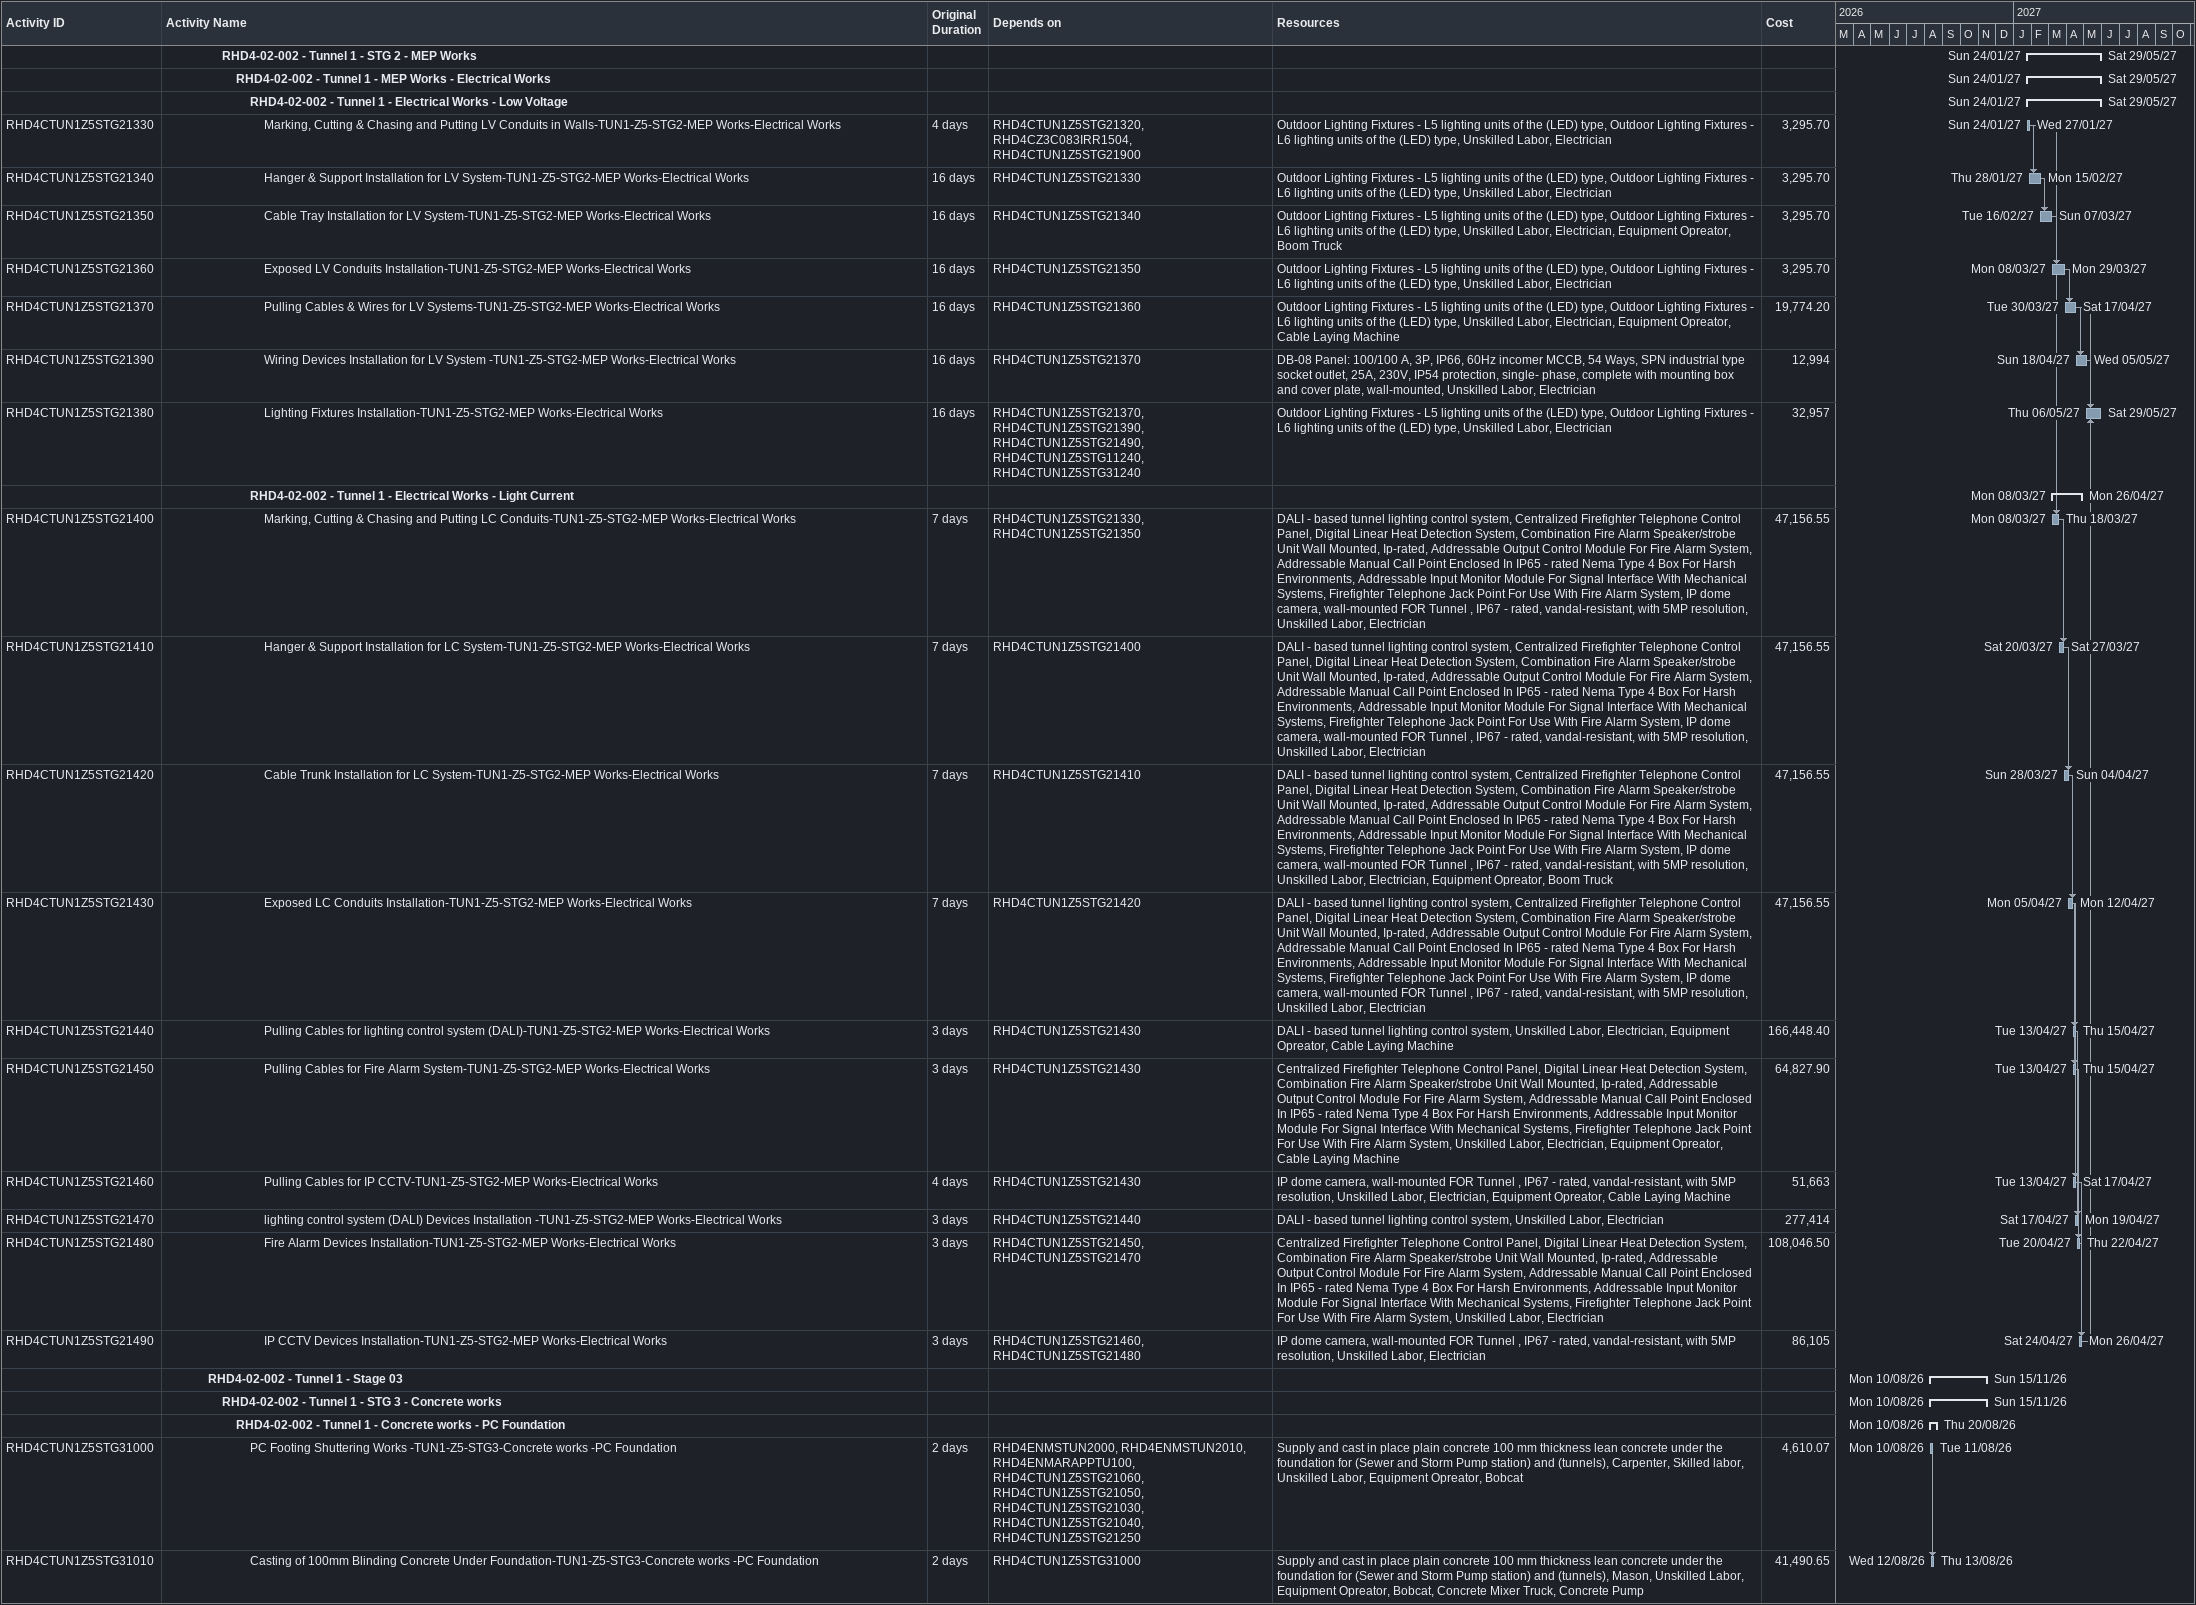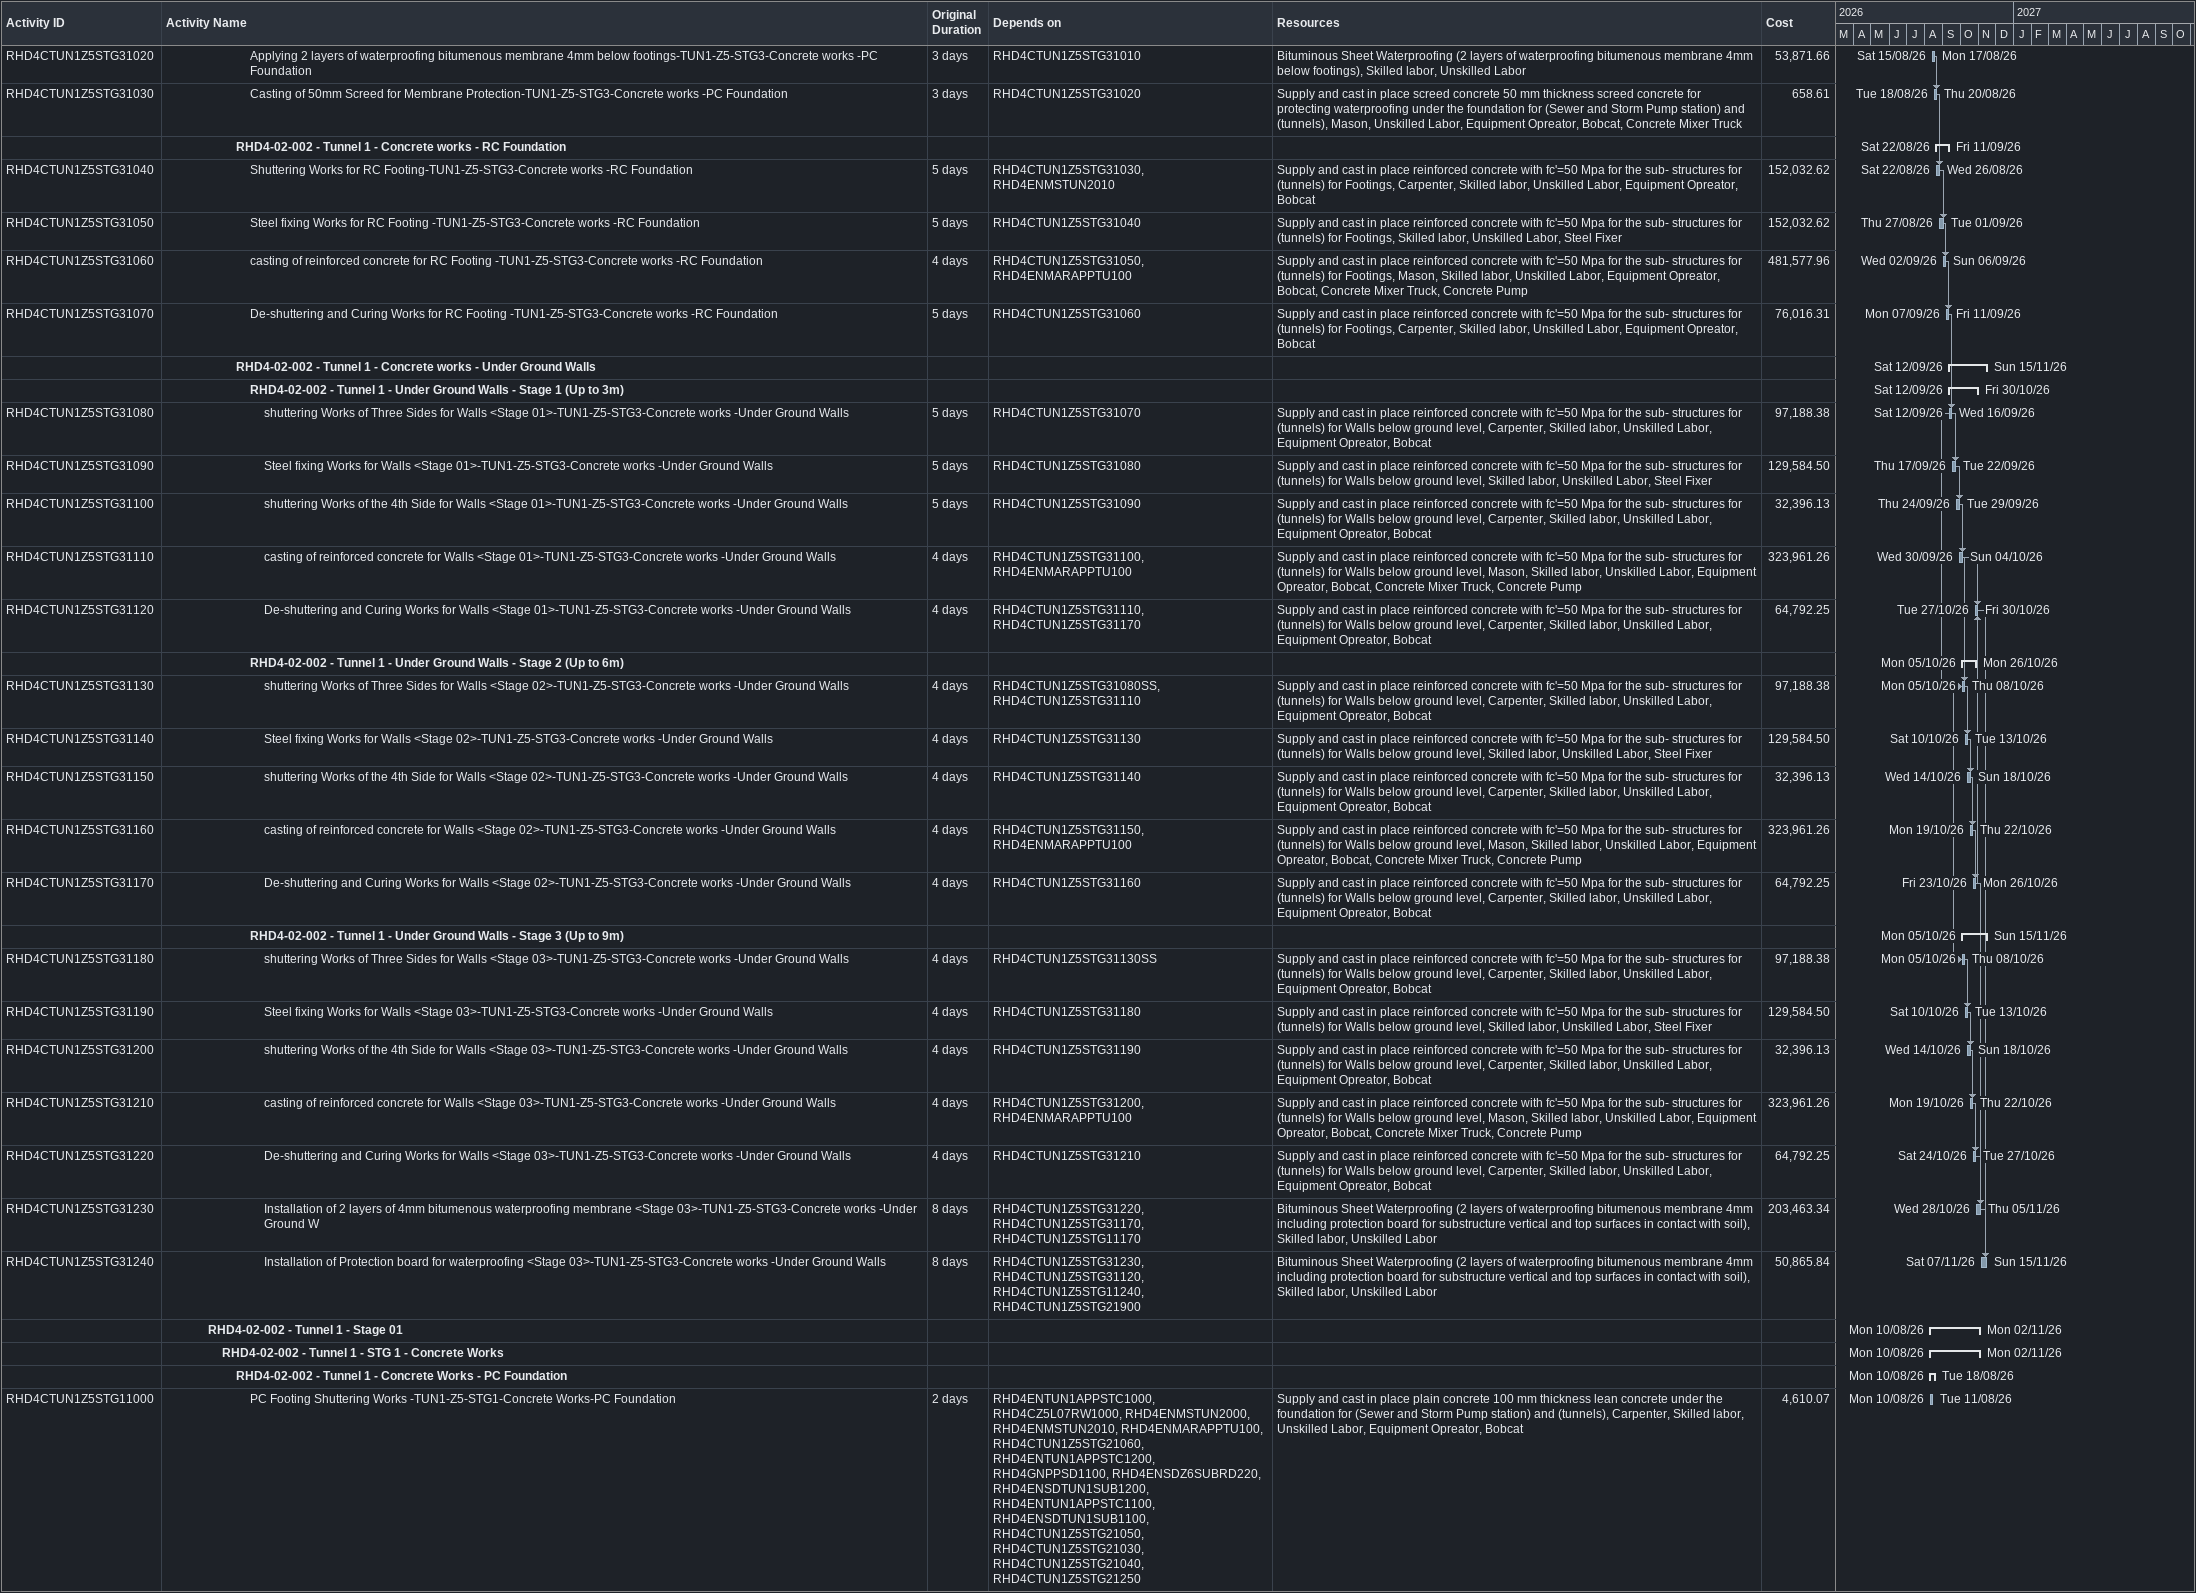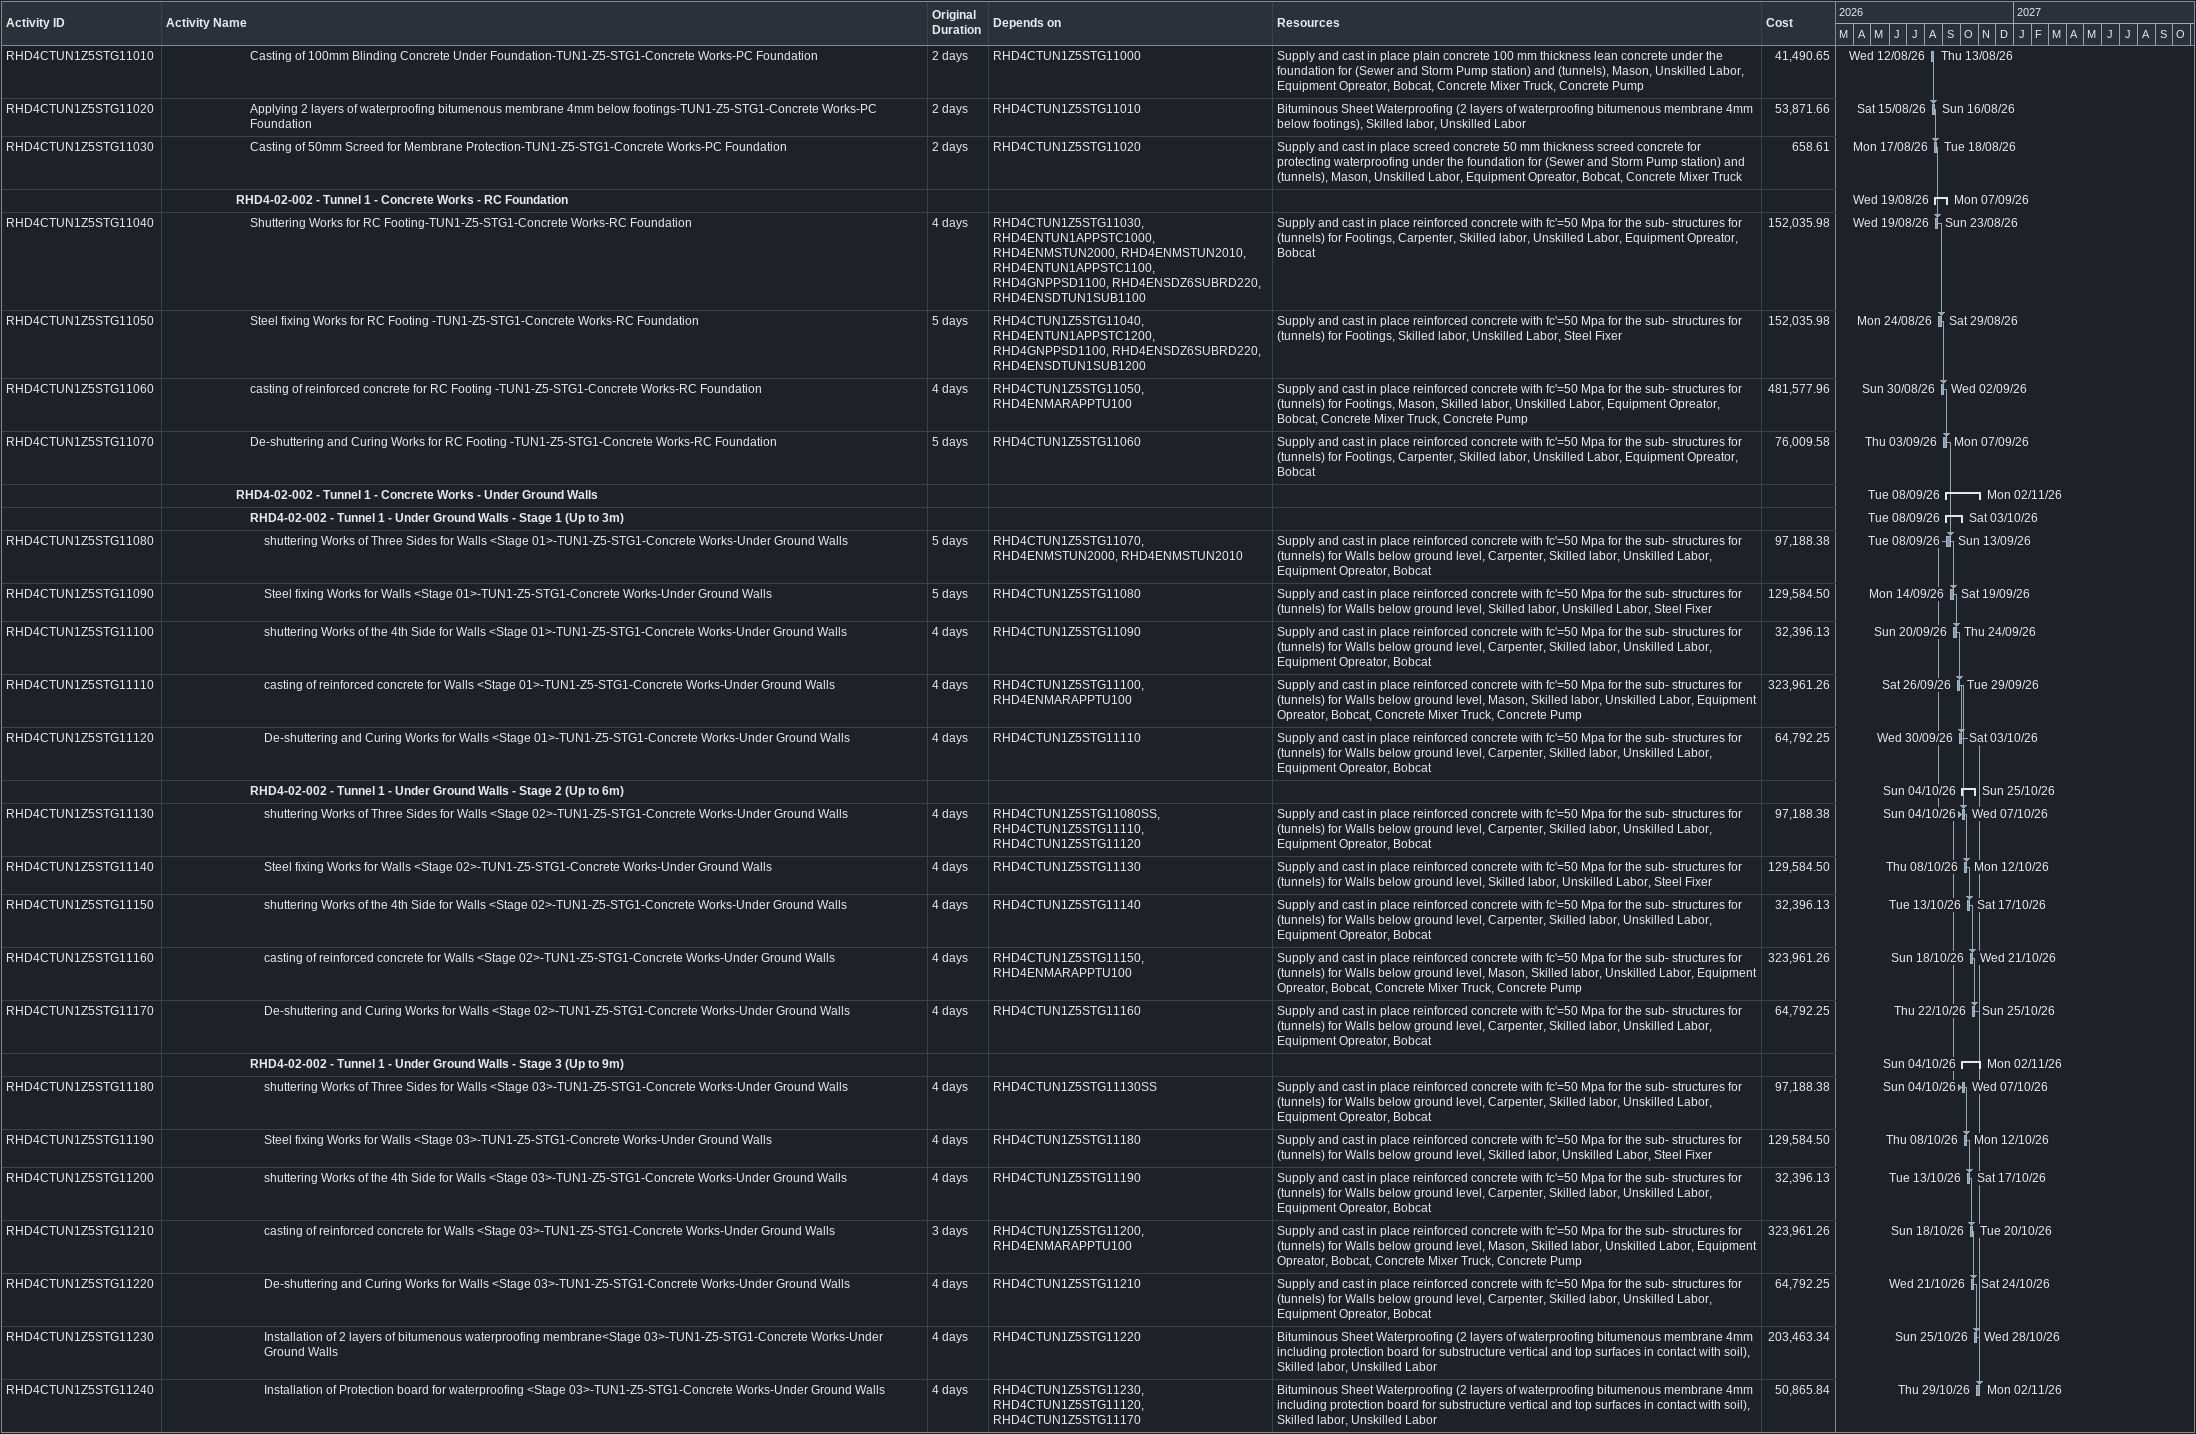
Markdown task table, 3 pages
| ID | Level | Task | Original duration | Start | Finish | Predecessors | Resources | Cost |
|---|---|---|---|---|---|---|---|---|
|  | 5 | **RHD4-02-002 - Tunnel 1 - STG 2 - MEP Works** |  | 2027-01-24 | 2027-05-29 |  |  |  |
|  | 6 | **RHD4-02-002 - Tunnel 1 - MEP Works - Electrical Works** |  | 2027-01-24 | 2027-05-29 |  |  |  |
|  | 7 | **RHD4-02-002 - Tunnel 1 - Electrical Works - Low Voltage** |  | 2027-01-24 | 2027-05-29 |  |  |  |
| RHD4CTUN1Z5STG21330 | 8 | Marking, Cutting & Chasing and Putting LV Conduits in Walls-TUN1-Z5-STG2-MEP Works-Electrical Works | 4d | 2027-01-24 | 2027-01-27 | RHD4CTUN1Z5STG21320, RHD4CZ3C083IRR1504, RHD4CTUN1Z5STG21900 | Outdoor Lighting Fixtures - L5 lighting units of the (LED) type, Outdoor Lighting Fixtures - L6 lighting units of the (LED) type, Unskilled Labor, Electrician | 3295.70 |
| RHD4CTUN1Z5STG21340 | 8 | Hanger & Support Installation for LV System-TUN1-Z5-STG2-MEP Works-Electrical Works | 16d | 2027-01-28 | 2027-02-15 | RHD4CTUN1Z5STG21330 | Outdoor Lighting Fixtures - L5 lighting units of the (LED) type, Outdoor Lighting Fixtures - L6 lighting units of the (LED) type, Unskilled Labor, Electrician | 3295.70 |
| RHD4CTUN1Z5STG21350 | 8 | Cable Tray Installation for LV System-TUN1-Z5-STG2-MEP Works-Electrical Works | 16d | 2027-02-16 | 2027-03-07 | RHD4CTUN1Z5STG21340 | Outdoor Lighting Fixtures - L5 lighting units of the (LED) type, Outdoor Lighting Fixtures - L6 lighting units of the (LED) type, Unskilled Labor, Electrician, Equipment Opreator, Boom Truck | 3295.70 |
| RHD4CTUN1Z5STG21360 | 8 | Exposed LV Conduits Installation-TUN1-Z5-STG2-MEP Works-Electrical Works | 16d | 2027-03-08 | 2027-03-29 | RHD4CTUN1Z5STG21350 | Outdoor Lighting Fixtures - L5 lighting units of the (LED) type, Outdoor Lighting Fixtures - L6 lighting units of the (LED) type, Unskilled Labor, Electrician | 3295.70 |
| RHD4CTUN1Z5STG21370 | 8 | Pulling Cables & Wires for LV Systems-TUN1-Z5-STG2-MEP Works-Electrical Works | 16d | 2027-03-30 | 2027-04-17 | RHD4CTUN1Z5STG21360 | Outdoor Lighting Fixtures - L5 lighting units of the (LED) type, Outdoor Lighting Fixtures - L6 lighting units of the (LED) type, Unskilled Labor, Electrician, Equipment Opreator, Cable Laying Machine | 19774.20 |
| RHD4CTUN1Z5STG21390 | 8 | Wiring Devices Installation for LV System -TUN1-Z5-STG2-MEP Works-Electrical Works | 16d | 2027-04-18 | 2027-05-05 | RHD4CTUN1Z5STG21370 | DB-08 Panel: 100/100 A, 3P, IP66, 60Hz incomer MCCB, 54 Ways, SPN industrial type socket outlet, 25A, 230V, IP54 protection, single- phase, complete with mounting box and cover plate, wall-mounted, Unskilled Labor, Electrician | 12994 |
| RHD4CTUN1Z5STG21380 | 8 | Lighting Fixtures Installation-TUN1-Z5-STG2-MEP Works-Electrical Works | 16d | 2027-05-06 | 2027-05-29 | RHD4CTUN1Z5STG21370, RHD4CTUN1Z5STG21390, RHD4CTUN1Z5STG21490, RHD4CTUN1Z5STG11240, RHD4CTUN1Z5STG31240 | Outdoor Lighting Fixtures - L5 lighting units of the (LED) type, Outdoor Lighting Fixtures - L6 lighting units of the (LED) type, Unskilled Labor, Electrician | 32957 |
|  | 7 | **RHD4-02-002 - Tunnel 1 - Electrical Works - Light Current** |  | 2027-03-08 | 2027-04-26 |  |  |  |
| RHD4CTUN1Z5STG21400 | 8 | Marking, Cutting & Chasing and Putting LC Conduits-TUN1-Z5-STG2-MEP Works-Electrical Works | 7d | 2027-03-08 | 2027-03-18 | RHD4CTUN1Z5STG21330, RHD4CTUN1Z5STG21350 | DALI - based tunnel lighting control system, Centralized Firefighter Telephone Control Panel, Digital Linear Heat Detection System, Combination Fire Alarm Speaker/strobe Unit Wall Mounted, Ip-rated, Addressable Output Control Module For Fire Alarm System, Addressable Manual Call Point Enclosed In IP65 - rated Nema Type 4 Box For Harsh Environments, Addressable Input Monitor Module For Signal Interface With Mechanical Systems, Firefighter Telephone Jack Point For Use With Fire Alarm System, IP dome camera, wall-mounted FOR Tunnel , IP67 - rated, vandal-resistant, with 5MP resolution, Unskilled Labor, Electrician | 47156.55 |
| RHD4CTUN1Z5STG21410 | 8 | Hanger & Support Installation for LC System-TUN1-Z5-STG2-MEP Works-Electrical Works | 7d | 2027-03-20 | 2027-03-27 | RHD4CTUN1Z5STG21400 | DALI - based tunnel lighting control system, Centralized Firefighter Telephone Control Panel, Digital Linear Heat Detection System, Combination Fire Alarm Speaker/strobe Unit Wall Mounted, Ip-rated, Addressable Output Control Module For Fire Alarm System, Addressable Manual Call Point Enclosed In IP65 - rated Nema Type 4 Box For Harsh Environments, Addressable Input Monitor Module For Signal Interface With Mechanical Systems, Firefighter Telephone Jack Point For Use With Fire Alarm System, IP dome camera, wall-mounted FOR Tunnel , IP67 - rated, vandal-resistant, with 5MP resolution, Unskilled Labor, Electrician | 47156.55 |
| RHD4CTUN1Z5STG21420 | 8 | Cable Trunk Installation for LC System-TUN1-Z5-STG2-MEP Works-Electrical Works | 7d | 2027-03-28 | 2027-04-04 | RHD4CTUN1Z5STG21410 | DALI - based tunnel lighting control system, Centralized Firefighter Telephone Control Panel, Digital Linear Heat Detection System, Combination Fire Alarm Speaker/strobe Unit Wall Mounted, Ip-rated, Addressable Output Control Module For Fire Alarm System, Addressable Manual Call Point Enclosed In IP65 - rated Nema Type 4 Box For Harsh Environments, Addressable Input Monitor Module For Signal Interface With Mechanical Systems, Firefighter Telephone Jack Point For Use With Fire Alarm System, IP dome camera, wall-mounted FOR Tunnel , IP67 - rated, vandal-resistant, with 5MP resolution, Unskilled Labor, Electrician, Equipment Opreator, Boom Truck | 47156.55 |
| RHD4CTUN1Z5STG21430 | 8 | Exposed LC Conduits Installation-TUN1-Z5-STG2-MEP Works-Electrical Works | 7d | 2027-04-05 | 2027-04-12 | RHD4CTUN1Z5STG21420 | DALI - based tunnel lighting control system, Centralized Firefighter Telephone Control Panel, Digital Linear Heat Detection System, Combination Fire Alarm Speaker/strobe Unit Wall Mounted, Ip-rated, Addressable Output Control Module For Fire Alarm System, Addressable Manual Call Point Enclosed In IP65 - rated Nema Type 4 Box For Harsh Environments, Addressable Input Monitor Module For Signal Interface With Mechanical Systems, Firefighter Telephone Jack Point For Use With Fire Alarm System, IP dome camera, wall-mounted FOR Tunnel , IP67 - rated, vandal-resistant, with 5MP resolution, Unskilled Labor, Electrician | 47156.55 |
| RHD4CTUN1Z5STG21440 | 8 | Pulling Cables for lighting control system (DALI)-TUN1-Z5-STG2-MEP Works-Electrical Works | 3d | 2027-04-13 | 2027-04-15 | RHD4CTUN1Z5STG21430 | DALI - based tunnel lighting control system, Unskilled Labor, Electrician, Equipment Opreator, Cable Laying Machine | 166448.40 |
| RHD4CTUN1Z5STG21450 | 8 | Pulling Cables for Fire Alarm System-TUN1-Z5-STG2-MEP Works-Electrical Works | 3d | 2027-04-13 | 2027-04-15 | RHD4CTUN1Z5STG21430 | Centralized Firefighter Telephone Control Panel, Digital Linear Heat Detection System, Combination Fire Alarm Speaker/strobe Unit Wall Mounted, Ip-rated, Addressable Output Control Module For Fire Alarm System, Addressable Manual Call Point Enclosed In IP65 - rated Nema Type 4 Box For Harsh Environments, Addressable Input Monitor Module For Signal Interface With Mechanical Systems, Firefighter Telephone Jack Point For Use With Fire Alarm System, Unskilled Labor, Electrician, Equipment Opreator, Cable Laying Machine | 64827.90 |
| RHD4CTUN1Z5STG21460 | 8 | Pulling Cables for IP CCTV-TUN1-Z5-STG2-MEP Works-Electrical Works | 4d | 2027-04-13 | 2027-04-17 | RHD4CTUN1Z5STG21430 | IP dome camera, wall-mounted FOR Tunnel , IP67 - rated, vandal-resistant, with 5MP resolution, Unskilled Labor, Electrician, Equipment Opreator, Cable Laying Machine | 51663 |
| RHD4CTUN1Z5STG21470 | 8 | lighting control system (DALI) Devices Installation -TUN1-Z5-STG2-MEP Works-Electrical Works | 3d | 2027-04-17 | 2027-04-19 | RHD4CTUN1Z5STG21440 | DALI - based tunnel lighting control system, Unskilled Labor, Electrician | 277414 |
| RHD4CTUN1Z5STG21480 | 8 | Fire Alarm Devices Installation-TUN1-Z5-STG2-MEP Works-Electrical Works | 3d | 2027-04-20 | 2027-04-22 | RHD4CTUN1Z5STG21450, RHD4CTUN1Z5STG21470 | Centralized Firefighter Telephone Control Panel, Digital Linear Heat Detection System, Combination Fire Alarm Speaker/strobe Unit Wall Mounted, Ip-rated, Addressable Output Control Module For Fire Alarm System, Addressable Manual Call Point Enclosed In IP65 - rated Nema Type 4 Box For Harsh Environments, Addressable Input Monitor Module For Signal Interface With Mechanical Systems, Firefighter Telephone Jack Point For Use With Fire Alarm System, Unskilled Labor, Electrician | 108046.50 |
| RHD4CTUN1Z5STG21490 | 8 | IP CCTV Devices Installation-TUN1-Z5-STG2-MEP Works-Electrical Works | 3d | 2027-04-24 | 2027-04-26 | RHD4CTUN1Z5STG21460, RHD4CTUN1Z5STG21480 | IP dome camera, wall-mounted FOR Tunnel , IP67 - rated, vandal-resistant, with 5MP resolution, Unskilled Labor, Electrician | 86105 |
|  | 4 | **RHD4-02-002 - Tunnel 1 - Stage 03** |  | 2026-08-10 | 2026-11-15 |  |  |  |
|  | 5 | **RHD4-02-002 - Tunnel 1 - STG 3 - Concrete works** |  | 2026-08-10 | 2026-11-15 |  |  |  |
|  | 6 | **RHD4-02-002 - Tunnel 1 - Concrete works - PC Foundation** |  | 2026-08-10 | 2026-08-20 |  |  |  |
| RHD4CTUN1Z5STG31000 | 7 | PC Footing Shuttering Works -TUN1-Z5-STG3-Concrete works -PC Foundation | 2d | 2026-08-10 | 2026-08-11 | RHD4ENMSTUN2000, RHD4ENMSTUN2010, RHD4ENMARAPPTU100, RHD4CTUN1Z5STG21060, RHD4CTUN1Z5STG21050, RHD4CTUN1Z5STG21030, RHD4CTUN1Z5STG21040, RHD4CTUN1Z5STG21250 | Supply and cast in place plain concrete 100 mm thickness lean concrete under the foundation for (Sewer and Storm Pump station) and (tunnels), Carpenter, Skilled labor, Unskilled Labor, Equipment Opreator, Bobcat | 4610.07 |
| RHD4CTUN1Z5STG31010 | 7 | Casting of 100mm Blinding Concrete Under Foundation-TUN1-Z5-STG3-Concrete works -PC Foundation | 2d | 2026-08-12 | 2026-08-13 | RHD4CTUN1Z5STG31000 | Supply and cast in place plain concrete 100 mm thickness lean concrete under the foundation for (Sewer and Storm Pump station) and (tunnels), Mason, Unskilled Labor, Equipment Opreator, Bobcat, Concrete Mixer Truck, Concrete Pump | 41490.65 |
| RHD4CTUN1Z5STG31020 | 7 | Applying 2 layers of waterproofing bitumenous membrane 4mm below footings-TUN1-Z5-STG3-Concrete works -PC Foundation | 3d | 2026-08-15 | 2026-08-17 | RHD4CTUN1Z5STG31010 | Bituminous Sheet Waterproofing (2 layers of waterproofing bitumenous membrane 4mm below footings), Skilled labor, Unskilled Labor | 53871.66 |
| RHD4CTUN1Z5STG31030 | 7 | Casting of 50mm Screed for Membrane Protection-TUN1-Z5-STG3-Concrete works -PC Foundation | 3d | 2026-08-18 | 2026-08-20 | RHD4CTUN1Z5STG31020 | Supply and cast in place screed concrete 50 mm thickness screed concrete for protecting waterproofing under the foundation for (Sewer and Storm Pump station) and (tunnels), Mason, Unskilled Labor, Equipment Opreator, Bobcat, Concrete Mixer Truck | 658.61 |
|  | 6 | **RHD4-02-002 - Tunnel 1 - Concrete works - RC Foundation** |  | 2026-08-22 | 2026-09-11 |  |  |  |
| RHD4CTUN1Z5STG31040 | 7 | Shuttering Works for RC Footing-TUN1-Z5-STG3-Concrete works -RC Foundation | 5d | 2026-08-22 | 2026-08-26 | RHD4CTUN1Z5STG31030, RHD4ENMSTUN2010 | Supply and cast in place reinforced concrete with fc'=50 Mpa for the sub- structures for (tunnels) for Footings, Carpenter, Skilled labor, Unskilled Labor, Equipment Opreator, Bobcat | 152032.62 |
| RHD4CTUN1Z5STG31050 | 7 | Steel fixing Works for RC Footing -TUN1-Z5-STG3-Concrete works -RC Foundation | 5d | 2026-08-27 | 2026-09-01 | RHD4CTUN1Z5STG31040 | Supply and cast in place reinforced concrete with fc'=50 Mpa for the sub- structures for (tunnels) for Footings, Skilled labor, Unskilled Labor, Steel Fixer | 152032.62 |
| RHD4CTUN1Z5STG31060 | 7 | casting of reinforced concrete for RC Footing -TUN1-Z5-STG3-Concrete works -RC Foundation | 4d | 2026-09-02 | 2026-09-06 | RHD4CTUN1Z5STG31050, RHD4ENMARAPPTU100 | Supply and cast in place reinforced concrete with fc'=50 Mpa for the sub- structures for (tunnels) for Footings, Mason, Skilled labor, Unskilled Labor, Equipment Opreator, Bobcat, Concrete Mixer Truck, Concrete Pump | 481577.96 |
| RHD4CTUN1Z5STG31070 | 7 | De-shuttering and Curing Works for RC Footing -TUN1-Z5-STG3-Concrete works -RC Foundation | 5d | 2026-09-07 | 2026-09-11 | RHD4CTUN1Z5STG31060 | Supply and cast in place reinforced concrete with fc'=50 Mpa for the sub- structures for (tunnels) for Footings, Carpenter, Skilled labor, Unskilled Labor, Equipment Opreator, Bobcat | 76016.31 |
|  | 6 | **RHD4-02-002 - Tunnel 1 - Concrete works - Under Ground Walls** |  | 2026-09-12 | 2026-11-15 |  |  |  |
|  | 7 | **RHD4-02-002 - Tunnel 1 - Under Ground Walls - Stage 1 (Up to 3m)** |  | 2026-09-12 | 2026-10-30 |  |  |  |
| RHD4CTUN1Z5STG31080 | 8 | shuttering Works of Three Sides for Walls <Stage 01>-TUN1-Z5-STG3-Concrete works -Under Ground Walls | 5d | 2026-09-12 | 2026-09-16 | RHD4CTUN1Z5STG31070 | Supply and cast in place reinforced concrete with fc'=50 Mpa for the sub- structures for (tunnels) for Walls below ground level, Carpenter, Skilled labor, Unskilled Labor, Equipment Opreator, Bobcat | 97188.38 |
| RHD4CTUN1Z5STG31090 | 8 | Steel fixing Works for Walls <Stage 01>-TUN1-Z5-STG3-Concrete works -Under Ground Walls | 5d | 2026-09-17 | 2026-09-22 | RHD4CTUN1Z5STG31080 | Supply and cast in place reinforced concrete with fc'=50 Mpa for the sub- structures for (tunnels) for Walls below ground level, Skilled labor, Unskilled Labor, Steel Fixer | 129584.50 |
| RHD4CTUN1Z5STG31100 | 8 | shuttering Works of the 4th Side for Walls <Stage 01>-TUN1-Z5-STG3-Concrete works -Under Ground Walls | 5d | 2026-09-24 | 2026-09-29 | RHD4CTUN1Z5STG31090 | Supply and cast in place reinforced concrete with fc'=50 Mpa for the sub- structures for (tunnels) for Walls below ground level, Carpenter, Skilled labor, Unskilled Labor, Equipment Opreator, Bobcat | 32396.13 |
| RHD4CTUN1Z5STG31110 | 8 | casting of reinforced concrete for Walls <Stage 01>-TUN1-Z5-STG3-Concrete works -Under Ground Walls | 4d | 2026-09-30 | 2026-10-04 | RHD4CTUN1Z5STG31100, RHD4ENMARAPPTU100 | Supply and cast in place reinforced concrete with fc'=50 Mpa for the sub- structures for (tunnels) for Walls below ground level, Mason, Skilled labor, Unskilled Labor, Equipment Opreator, Bobcat, Concrete Mixer Truck, Concrete Pump | 323961.26 |
| RHD4CTUN1Z5STG31120 | 8 | De-shuttering and Curing Works for Walls <Stage 01>-TUN1-Z5-STG3-Concrete works -Under Ground Walls | 4d | 2026-10-27 | 2026-10-30 | RHD4CTUN1Z5STG31110, RHD4CTUN1Z5STG31170 | Supply and cast in place reinforced concrete with fc'=50 Mpa for the sub- structures for (tunnels) for Walls below ground level, Carpenter, Skilled labor, Unskilled Labor, Equipment Opreator, Bobcat | 64792.25 |
|  | 7 | **RHD4-02-002 - Tunnel 1 - Under Ground Walls - Stage 2 (Up to 6m)** |  | 2026-10-05 | 2026-10-26 |  |  |  |
| RHD4CTUN1Z5STG31130 | 8 | shuttering Works of Three Sides for Walls <Stage 02>-TUN1-Z5-STG3-Concrete works -Under Ground Walls | 4d | 2026-10-05 | 2026-10-08 | RHD4CTUN1Z5STG31080SS, RHD4CTUN1Z5STG31110 | Supply and cast in place reinforced concrete with fc'=50 Mpa for the sub- structures for (tunnels) for Walls below ground level, Carpenter, Skilled labor, Unskilled Labor, Equipment Opreator, Bobcat | 97188.38 |
| RHD4CTUN1Z5STG31140 | 8 | Steel fixing Works for Walls <Stage 02>-TUN1-Z5-STG3-Concrete works -Under Ground Walls | 4d | 2026-10-10 | 2026-10-13 | RHD4CTUN1Z5STG31130 | Supply and cast in place reinforced concrete with fc'=50 Mpa for the sub- structures for (tunnels) for Walls below ground level, Skilled labor, Unskilled Labor, Steel Fixer | 129584.50 |
| RHD4CTUN1Z5STG31150 | 8 | shuttering Works of the 4th Side for Walls <Stage 02>-TUN1-Z5-STG3-Concrete works -Under Ground Walls | 4d | 2026-10-14 | 2026-10-18 | RHD4CTUN1Z5STG31140 | Supply and cast in place reinforced concrete with fc'=50 Mpa for the sub- structures for (tunnels) for Walls below ground level, Carpenter, Skilled labor, Unskilled Labor, Equipment Opreator, Bobcat | 32396.13 |
| RHD4CTUN1Z5STG31160 | 8 | casting of reinforced concrete for Walls <Stage 02>-TUN1-Z5-STG3-Concrete works -Under Ground Walls | 4d | 2026-10-19 | 2026-10-22 | RHD4CTUN1Z5STG31150, RHD4ENMARAPPTU100 | Supply and cast in place reinforced concrete with fc'=50 Mpa for the sub- structures for (tunnels) for Walls below ground level, Mason, Skilled labor, Unskilled Labor, Equipment Opreator, Bobcat, Concrete Mixer Truck, Concrete Pump | 323961.26 |
| RHD4CTUN1Z5STG31170 | 8 | De-shuttering and Curing Works for Walls <Stage 02>-TUN1-Z5-STG3-Concrete works -Under Ground Walls | 4d | 2026-10-23 | 2026-10-26 | RHD4CTUN1Z5STG31160 | Supply and cast in place reinforced concrete with fc'=50 Mpa for the sub- structures for (tunnels) for Walls below ground level, Carpenter, Skilled labor, Unskilled Labor, Equipment Opreator, Bobcat | 64792.25 |
|  | 7 | **RHD4-02-002 - Tunnel 1 - Under Ground Walls - Stage 3 (Up to 9m)** |  | 2026-10-05 | 2026-11-15 |  |  |  |
| RHD4CTUN1Z5STG31180 | 8 | shuttering Works of Three Sides for Walls <Stage 03>-TUN1-Z5-STG3-Concrete works -Under Ground Walls | 4d | 2026-10-05 | 2026-10-08 | RHD4CTUN1Z5STG31130SS | Supply and cast in place reinforced concrete with fc'=50 Mpa for the sub- structures for (tunnels) for Walls below ground level, Carpenter, Skilled labor, Unskilled Labor, Equipment Opreator, Bobcat | 97188.38 |
| RHD4CTUN1Z5STG31190 | 8 | Steel fixing Works for Walls <Stage 03>-TUN1-Z5-STG3-Concrete works -Under Ground Walls | 4d | 2026-10-10 | 2026-10-13 | RHD4CTUN1Z5STG31180 | Supply and cast in place reinforced concrete with fc'=50 Mpa for the sub- structures for (tunnels) for Walls below ground level, Skilled labor, Unskilled Labor, Steel Fixer | 129584.50 |
| RHD4CTUN1Z5STG31200 | 8 | shuttering Works of the 4th Side for Walls <Stage 03>-TUN1-Z5-STG3-Concrete works -Under Ground Walls | 4d | 2026-10-14 | 2026-10-18 | RHD4CTUN1Z5STG31190 | Supply and cast in place reinforced concrete with fc'=50 Mpa for the sub- structures for (tunnels) for Walls below ground level, Carpenter, Skilled labor, Unskilled Labor, Equipment Opreator, Bobcat | 32396.13 |
| RHD4CTUN1Z5STG31210 | 8 | casting of reinforced concrete for Walls <Stage 03>-TUN1-Z5-STG3-Concrete works -Under Ground Walls | 4d | 2026-10-19 | 2026-10-22 | RHD4CTUN1Z5STG31200, RHD4ENMARAPPTU100 | Supply and cast in place reinforced concrete with fc'=50 Mpa for the sub- structures for (tunnels) for Walls below ground level, Mason, Skilled labor, Unskilled Labor, Equipment Opreator, Bobcat, Concrete Mixer Truck, Concrete Pump | 323961.26 |
| RHD4CTUN1Z5STG31220 | 8 | De-shuttering and Curing Works for Walls <Stage 03>-TUN1-Z5-STG3-Concrete works -Under Ground Walls | 4d | 2026-10-24 | 2026-10-27 | RHD4CTUN1Z5STG31210 | Supply and cast in place reinforced concrete with fc'=50 Mpa for the sub- structures for (tunnels) for Walls below ground level, Carpenter, Skilled labor, Unskilled Labor, Equipment Opreator, Bobcat | 64792.25 |
| RHD4CTUN1Z5STG31230 | 8 | Installation of 2 layers of 4mm bitumenous waterproofing membrane <Stage 03>-TUN1-Z5-STG3-Concrete works -Under Ground W | 8d | 2026-10-28 | 2026-11-05 | RHD4CTUN1Z5STG31220, RHD4CTUN1Z5STG31170, RHD4CTUN1Z5STG11170 | Bituminous Sheet Waterproofing (2 layers of waterproofing bitumenous membrane 4mm including protection board for substructure vertical and top surfaces in contact with soil), Skilled labor, Unskilled Labor | 203463.34 |
| RHD4CTUN1Z5STG31240 | 8 | Installation of Protection board for waterproofing <Stage 03>-TUN1-Z5-STG3-Concrete works -Under Ground Walls | 8d | 2026-11-07 | 2026-11-15 | RHD4CTUN1Z5STG31230, RHD4CTUN1Z5STG31120, RHD4CTUN1Z5STG11240, RHD4CTUN1Z5STG21900 | Bituminous Sheet Waterproofing (2 layers of waterproofing bitumenous membrane 4mm including protection board for substructure vertical and top surfaces in contact with soil), Skilled labor, Unskilled Labor | 50865.84 |
|  | 4 | **RHD4-02-002 - Tunnel 1 - Stage 01** |  | 2026-08-10 | 2026-11-02 |  |  |  |
|  | 5 | **RHD4-02-002 - Tunnel 1 - STG 1 - Concrete Works** |  | 2026-08-10 | 2026-11-02 |  |  |  |
|  | 6 | **RHD4-02-002 - Tunnel 1 - Concrete Works - PC Foundation** |  | 2026-08-10 | 2026-08-18 |  |  |  |
| RHD4CTUN1Z5STG11000 | 7 | PC Footing Shuttering Works -TUN1-Z5-STG1-Concrete Works-PC Foundation | 2d | 2026-08-10 | 2026-08-11 | RHD4ENTUN1APPSTC1000, RHD4CZ5L07RW1000, RHD4ENMSTUN2000, RHD4ENMSTUN2010, RHD4ENMARAPPTU100, RHD4CTUN1Z5STG21060, RHD4ENTUN1APPSTC1200, RHD4GNPPSD1100, RHD4ENSDZ6SUBRD220, RHD4ENSDTUN1SUB1200, RHD4ENTUN1APPSTC1100, RHD4ENSDTUN1SUB1100, RHD4CTUN1Z5STG21050, RHD4CTUN1Z5STG21030, RHD4CTUN1Z5STG21040, RHD4CTUN1Z5STG21250 | Supply and cast in place plain concrete 100 mm thickness lean concrete under the foundation for (Sewer and Storm Pump station) and (tunnels), Carpenter, Skilled labor, Unskilled Labor, Equipment Opreator, Bobcat | 4610.07 |
| RHD4CTUN1Z5STG11010 | 7 | Casting of 100mm Blinding Concrete Under Foundation-TUN1-Z5-STG1-Concrete Works-PC Foundation | 2d | 2026-08-12 | 2026-08-13 | RHD4CTUN1Z5STG11000 | Supply and cast in place plain concrete 100 mm thickness lean concrete under the foundation for (Sewer and Storm Pump station) and (tunnels), Mason, Unskilled Labor, Equipment Opreator, Bobcat, Concrete Mixer Truck, Concrete Pump | 41490.65 |
| RHD4CTUN1Z5STG11020 | 7 | Applying 2 layers of waterproofing bitumenous membrane 4mm below footings-TUN1-Z5-STG1-Concrete Works-PC Foundation | 2d | 2026-08-15 | 2026-08-16 | RHD4CTUN1Z5STG11010 | Bituminous Sheet Waterproofing (2 layers of waterproofing bitumenous membrane 4mm below footings), Skilled labor, Unskilled Labor | 53871.66 |
| RHD4CTUN1Z5STG11030 | 7 | Casting of 50mm Screed for Membrane Protection-TUN1-Z5-STG1-Concrete Works-PC Foundation | 2d | 2026-08-17 | 2026-08-18 | RHD4CTUN1Z5STG11020 | Supply and cast in place screed concrete 50 mm thickness screed concrete for protecting waterproofing under the foundation for (Sewer and Storm Pump station) and (tunnels), Mason, Unskilled Labor, Equipment Opreator, Bobcat, Concrete Mixer Truck | 658.61 |
|  | 6 | **RHD4-02-002 - Tunnel 1 - Concrete Works - RC Foundation** |  | 2026-08-19 | 2026-09-07 |  |  |  |
| RHD4CTUN1Z5STG11040 | 7 | Shuttering Works for RC Footing-TUN1-Z5-STG1-Concrete Works-RC Foundation | 4d | 2026-08-19 | 2026-08-23 | RHD4CTUN1Z5STG11030, RHD4ENTUN1APPSTC1000, RHD4ENMSTUN2000, RHD4ENMSTUN2010, RHD4ENTUN1APPSTC1100, RHD4GNPPSD1100, RHD4ENSDZ6SUBRD220, RHD4ENSDTUN1SUB1100 | Supply and cast in place reinforced concrete with fc'=50 Mpa for the sub- structures for (tunnels) for Footings, Carpenter, Skilled labor, Unskilled Labor, Equipment Opreator, Bobcat | 152035.98 |
| RHD4CTUN1Z5STG11050 | 7 | Steel fixing Works for RC Footing -TUN1-Z5-STG1-Concrete Works-RC Foundation | 5d | 2026-08-24 | 2026-08-29 | RHD4CTUN1Z5STG11040, RHD4ENTUN1APPSTC1200, RHD4GNPPSD1100, RHD4ENSDZ6SUBRD220, RHD4ENSDTUN1SUB1200 | Supply and cast in place reinforced concrete with fc'=50 Mpa for the sub- structures for (tunnels) for Footings, Skilled labor, Unskilled Labor, Steel Fixer | 152035.98 |
| RHD4CTUN1Z5STG11060 | 7 | casting of reinforced concrete for RC Footing -TUN1-Z5-STG1-Concrete Works-RC Foundation | 4d | 2026-08-30 | 2026-09-02 | RHD4CTUN1Z5STG11050, RHD4ENMARAPPTU100 | Supply and cast in place reinforced concrete with fc'=50 Mpa for the sub- structures for (tunnels) for Footings, Mason, Skilled labor, Unskilled Labor, Equipment Opreator, Bobcat, Concrete Mixer Truck, Concrete Pump | 481577.96 |
| RHD4CTUN1Z5STG11070 | 7 | De-shuttering and Curing Works for RC Footing -TUN1-Z5-STG1-Concrete Works-RC Foundation | 5d | 2026-09-03 | 2026-09-07 | RHD4CTUN1Z5STG11060 | Supply and cast in place reinforced concrete with fc'=50 Mpa for the sub- structures for (tunnels) for Footings, Carpenter, Skilled labor, Unskilled Labor, Equipment Opreator, Bobcat | 76009.58 |
|  | 6 | **RHD4-02-002 - Tunnel 1 - Concrete Works - Under Ground Walls** |  | 2026-09-08 | 2026-11-02 |  |  |  |
|  | 7 | **RHD4-02-002 - Tunnel 1 - Under Ground Walls - Stage 1 (Up to 3m)** |  | 2026-09-08 | 2026-10-03 |  |  |  |
| RHD4CTUN1Z5STG11080 | 8 | shuttering Works of Three Sides for Walls <Stage 01>-TUN1-Z5-STG1-Concrete Works-Under Ground Walls | 5d | 2026-09-08 | 2026-09-13 | RHD4CTUN1Z5STG11070, RHD4ENMSTUN2000, RHD4ENMSTUN2010 | Supply and cast in place reinforced concrete with fc'=50 Mpa for the sub- structures for (tunnels) for Walls below ground level, Carpenter, Skilled labor, Unskilled Labor, Equipment Opreator, Bobcat | 97188.38 |
| RHD4CTUN1Z5STG11090 | 8 | Steel fixing Works for Walls <Stage 01>-TUN1-Z5-STG1-Concrete Works-Under Ground Walls | 5d | 2026-09-14 | 2026-09-19 | RHD4CTUN1Z5STG11080 | Supply and cast in place reinforced concrete with fc'=50 Mpa for the sub- structures for (tunnels) for Walls below ground level, Skilled labor, Unskilled Labor, Steel Fixer | 129584.50 |
| RHD4CTUN1Z5STG11100 | 8 | shuttering Works of the 4th Side for Walls <Stage 01>-TUN1-Z5-STG1-Concrete Works-Under Ground Walls | 4d | 2026-09-20 | 2026-09-24 | RHD4CTUN1Z5STG11090 | Supply and cast in place reinforced concrete with fc'=50 Mpa for the sub- structures for (tunnels) for Walls below ground level, Carpenter, Skilled labor, Unskilled Labor, Equipment Opreator, Bobcat | 32396.13 |
| RHD4CTUN1Z5STG11110 | 8 | casting of reinforced concrete for Walls <Stage 01>-TUN1-Z5-STG1-Concrete Works-Under Ground Walls | 4d | 2026-09-26 | 2026-09-29 | RHD4CTUN1Z5STG11100, RHD4ENMARAPPTU100 | Supply and cast in place reinforced concrete with fc'=50 Mpa for the sub- structures for (tunnels) for Walls below ground level, Mason, Skilled labor, Unskilled Labor, Equipment Opreator, Bobcat, Concrete Mixer Truck, Concrete Pump | 323961.26 |
| RHD4CTUN1Z5STG11120 | 8 | De-shuttering and Curing Works for Walls <Stage 01>-TUN1-Z5-STG1-Concrete Works-Under Ground Walls | 4d | 2026-09-30 | 2026-10-03 | RHD4CTUN1Z5STG11110 | Supply and cast in place reinforced concrete with fc'=50 Mpa for the sub- structures for (tunnels) for Walls below ground level, Carpenter, Skilled labor, Unskilled Labor, Equipment Opreator, Bobcat | 64792.25 |
|  | 7 | **RHD4-02-002 - Tunnel 1 - Under Ground Walls - Stage 2 (Up to 6m)** |  | 2026-10-04 | 2026-10-25 |  |  |  |
| RHD4CTUN1Z5STG11130 | 8 | shuttering Works of Three Sides for Walls <Stage 02>-TUN1-Z5-STG1-Concrete Works-Under Ground Walls | 4d | 2026-10-04 | 2026-10-07 | RHD4CTUN1Z5STG11080SS, RHD4CTUN1Z5STG11110, RHD4CTUN1Z5STG11120 | Supply and cast in place reinforced concrete with fc'=50 Mpa for the sub- structures for (tunnels) for Walls below ground level, Carpenter, Skilled labor, Unskilled Labor, Equipment Opreator, Bobcat | 97188.38 |
| RHD4CTUN1Z5STG11140 | 8 | Steel fixing Works for Walls <Stage 02>-TUN1-Z5-STG1-Concrete Works-Under Ground Walls | 4d | 2026-10-08 | 2026-10-12 | RHD4CTUN1Z5STG11130 | Supply and cast in place reinforced concrete with fc'=50 Mpa for the sub- structures for (tunnels) for Walls below ground level, Skilled labor, Unskilled Labor, Steel Fixer | 129584.50 |
| RHD4CTUN1Z5STG11150 | 8 | shuttering Works of the 4th Side for Walls <Stage 02>-TUN1-Z5-STG1-Concrete Works-Under Ground Walls | 4d | 2026-10-13 | 2026-10-17 | RHD4CTUN1Z5STG11140 | Supply and cast in place reinforced concrete with fc'=50 Mpa for the sub- structures for (tunnels) for Walls below ground level, Carpenter, Skilled labor, Unskilled Labor, Equipment Opreator, Bobcat | 32396.13 |
| RHD4CTUN1Z5STG11160 | 8 | casting of reinforced concrete for Walls <Stage 02>-TUN1-Z5-STG1-Concrete Works-Under Ground Walls | 4d | 2026-10-18 | 2026-10-21 | RHD4CTUN1Z5STG11150, RHD4ENMARAPPTU100 | Supply and cast in place reinforced concrete with fc'=50 Mpa for the sub- structures for (tunnels) for Walls below ground level, Mason, Skilled labor, Unskilled Labor, Equipment Opreator, Bobcat, Concrete Mixer Truck, Concrete Pump | 323961.26 |
| RHD4CTUN1Z5STG11170 | 8 | De-shuttering and Curing Works for Walls <Stage 02>-TUN1-Z5-STG1-Concrete Works-Under Ground Walls | 4d | 2026-10-22 | 2026-10-25 | RHD4CTUN1Z5STG11160 | Supply and cast in place reinforced concrete with fc'=50 Mpa for the sub- structures for (tunnels) for Walls below ground level, Carpenter, Skilled labor, Unskilled Labor, Equipment Opreator, Bobcat | 64792.25 |
|  | 7 | **RHD4-02-002 - Tunnel 1 - Under Ground Walls - Stage 3 (Up to 9m)** |  | 2026-10-04 | 2026-11-02 |  |  |  |
| RHD4CTUN1Z5STG11180 | 8 | shuttering Works of Three Sides for Walls <Stage 03>-TUN1-Z5-STG1-Concrete Works-Under Ground Walls | 4d | 2026-10-04 | 2026-10-07 | RHD4CTUN1Z5STG11130SS | Supply and cast in place reinforced concrete with fc'=50 Mpa for the sub- structures for (tunnels) for Walls below ground level, Carpenter, Skilled labor, Unskilled Labor, Equipment Opreator, Bobcat | 97188.38 |
| RHD4CTUN1Z5STG11190 | 8 | Steel fixing Works for Walls <Stage 03>-TUN1-Z5-STG1-Concrete Works-Under Ground Walls | 4d | 2026-10-08 | 2026-10-12 | RHD4CTUN1Z5STG11180 | Supply and cast in place reinforced concrete with fc'=50 Mpa for the sub- structures for (tunnels) for Walls below ground level, Skilled labor, Unskilled Labor, Steel Fixer | 129584.50 |
| RHD4CTUN1Z5STG11200 | 8 | shuttering Works of the 4th Side for Walls <Stage 03>-TUN1-Z5-STG1-Concrete Works-Under Ground Walls | 4d | 2026-10-13 | 2026-10-17 | RHD4CTUN1Z5STG11190 | Supply and cast in place reinforced concrete with fc'=50 Mpa for the sub- structures for (tunnels) for Walls below ground level, Carpenter, Skilled labor, Unskilled Labor, Equipment Opreator, Bobcat | 32396.13 |
| RHD4CTUN1Z5STG11210 | 8 | casting of reinforced concrete for Walls <Stage 03>-TUN1-Z5-STG1-Concrete Works-Under Ground Walls | 3d | 2026-10-18 | 2026-10-20 | RHD4CTUN1Z5STG11200, RHD4ENMARAPPTU100 | Supply and cast in place reinforced concrete with fc'=50 Mpa for the sub- structures for (tunnels) for Walls below ground level, Mason, Skilled labor, Unskilled Labor, Equipment Opreator, Bobcat, Concrete Mixer Truck, Concrete Pump | 323961.26 |
| RHD4CTUN1Z5STG11220 | 8 | De-shuttering and Curing Works for Walls <Stage 03>-TUN1-Z5-STG1-Concrete Works-Under Ground Walls | 4d | 2026-10-21 | 2026-10-24 | RHD4CTUN1Z5STG11210 | Supply and cast in place reinforced concrete with fc'=50 Mpa for the sub- structures for (tunnels) for Walls below ground level, Carpenter, Skilled labor, Unskilled Labor, Equipment Opreator, Bobcat | 64792.25 |
| RHD4CTUN1Z5STG11230 | 8 | Installation of 2 layers of bitumenous waterproofing membrane<Stage 03>-TUN1-Z5-STG1-Concrete Works-Under Ground Walls | 4d | 2026-10-25 | 2026-10-28 | RHD4CTUN1Z5STG11220 | Bituminous Sheet Waterproofing (2 layers of waterproofing bitumenous membrane 4mm including protection board for substructure vertical and top surfaces in contact with soil), Skilled labor, Unskilled Labor | 203463.34 |
| RHD4CTUN1Z5STG11240 | 8 | Installation of Protection board for waterproofing <Stage 03>-TUN1-Z5-STG1-Concrete Works-Under Ground Walls | 4d | 2026-10-29 | 2026-11-02 | RHD4CTUN1Z5STG11230, RHD4CTUN1Z5STG11120, RHD4CTUN1Z5STG11170 | Bituminous Sheet Waterproofing (2 layers of waterproofing bitumenous membrane 4mm including protection board for substructure vertical and top surfaces in contact with soil), Skilled labor, Unskilled Labor | 50865.84 |
